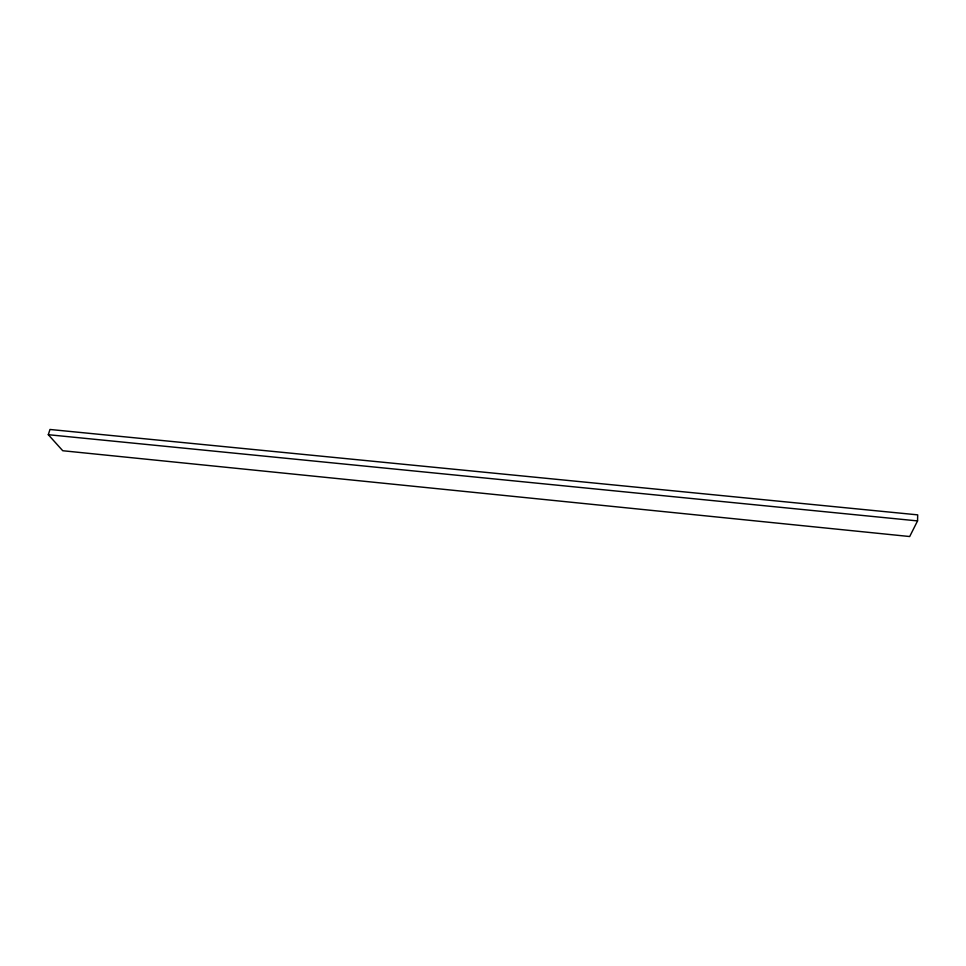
<?xml version="1.0" encoding="UTF-8"?>
<svg xmlns="http://www.w3.org/2000/svg" width="966" height="966" viewBox="0 0 966 966"><rect width="100%" height="100%" fill="white"/><g stroke="black" fill="none" stroke-linecap="round" stroke-linejoin="round"><path stroke-width="1.45" d="M917.543 520.915L917.7 514.866L49.978 429.472L48.3 434.7L62.754 450.736L909.694 536.528L917.543 520.915L48.3 434.7"/></g></svg>
